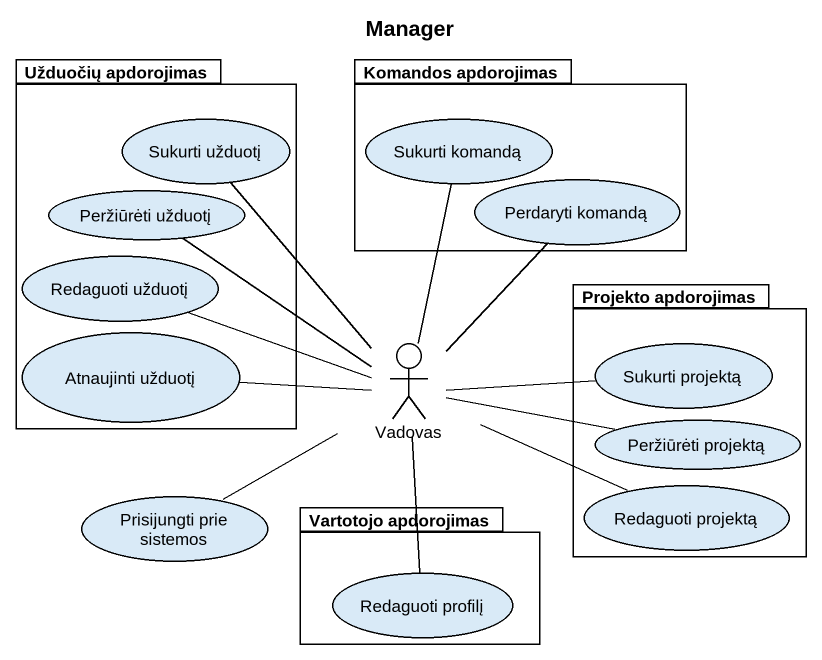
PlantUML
@startuml
title Manager
package "Užduočių apdorojimas" as Užduočių_apdorojimas {
  usecase "Sukurti užduotį" as Sukurti_užduotį
  usecase "Peržiūrėti užduotį" as Peržiūrėti_užduotį
  usecase "Redaguoti užduotį" as Redaguoti_užduotį
  usecase "Atnaujinti užduotį" as Atnaujinti_užduotį
}
package "Komandos apdorojimas" as Komandos_apdorojimas {
  usecase "Sukurti komandą" as Sukurti_komandą
  usecase "Perdaryti komandą" as Perdaryti_komandą
}
package "Projekto apdorojimas" as Projekto_apdorojimas {
  usecase "Sukurti projektą" as Sukurti_projektą
  usecase "Peržiūrėti projektą" as Peržiūrėti_projektą
  usecase "Redaguoti projektą" as Redaguoti_projektą
}
actor Vadovas
usecase "Prisijungti prie sistemos" as Prisijungti_prie_sistemos
package "Vartotojo apdorojimas" as Vartotojo_apdorojimas {
  usecase "Redaguoti profilį" as Redaguoti_profilį
}
Sukurti_užduotį -- Vadovas
Peržiūrėti_užduotį -- Vadovas
Redaguoti_užduotį -right- Vadovas
Atnaujinti_užduotį -right- Vadovas
Vadovas -up- Sukurti_komandą
Vadovas -up- Perdaryti_komandą
Vadovas -right- Sukurti_projektą
Peržiūrėti_projektą -left- Vadovas
Prisijungti_prie_sistemos -right- Vadovas
Redaguoti_projektą -left- Vadovas
Redaguoti_profilį -up- Vadovas
@enduml
